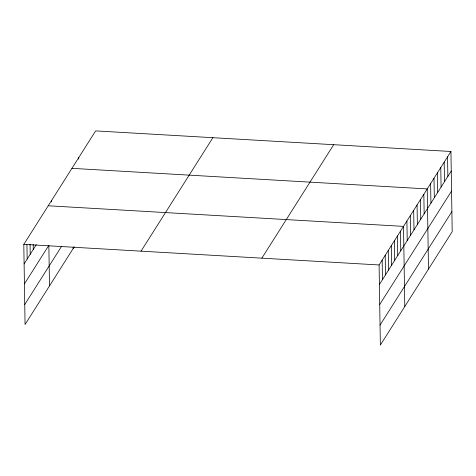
<?xml version="1.0" encoding="UTF-8"?>
<svg xmlns="http://www.w3.org/2000/svg" width="476" height="476" viewBox="0 0 476 476"><rect width="100%" height="100%" fill="white"/><g stroke="black" fill="none" stroke-linecap="round" stroke-linejoin="round"><path stroke-width="0.71" d="M74.327 246.699L25.061 324.507L23.8 244.361L95.646 130.894L450.939 151.493L452.2 231.639L380.354 345.106L379.092 264.959L450.939 151.493M24.109 263.912L36.319 244.622M24.419 283.904L48.849 245.33L49.486 285.927M24.746 304.509L61.594 246.318M141.045 251.161L212.891 137.695M261.848 258.165L333.694 144.698M379.402 284.511L451.248 171.045M379.717 304.503L451.563 191.037M380.038 325.108L451.885 211.641M71.936 168.337L427.234 188.936L428.489 269.083M48.231 205.781L403.523 226.38L404.778 306.526M23.8 244.361L379.092 264.959M447.553 156.842L447.862 176.394M444.167 162.191L444.477 181.743M440.782 167.54L441.085 187.092M437.39 172.889L437.7 192.441M434.005 178.238L434.314 197.79M430.619 183.587L430.923 203.139M423.842 194.285L424.152 213.837M420.457 199.634L420.766 219.186M417.071 204.983L417.375 224.535M413.686 210.332L413.989 229.884M410.294 215.682L410.604 235.233M406.909 221.031L407.218 240.582M400.471 231.205L400.774 250.751M397.412 236.025L397.722 255.576M394.36 240.85L394.669 260.396M391.308 245.67L391.617 265.221M388.255 250.495L388.559 270.041M385.203 255.315L385.506 274.866M382.151 260.14L382.454 279.686M78.713 157.639L78.736 159.091M73.173 247.056L73.197 248.484M51.616 200.432L51.64 201.883M33.189 244.372L33.266 249.442M30.053 244.129L30.214 254.267M26.936 244.61L27.162 259.087"/></g></svg>
